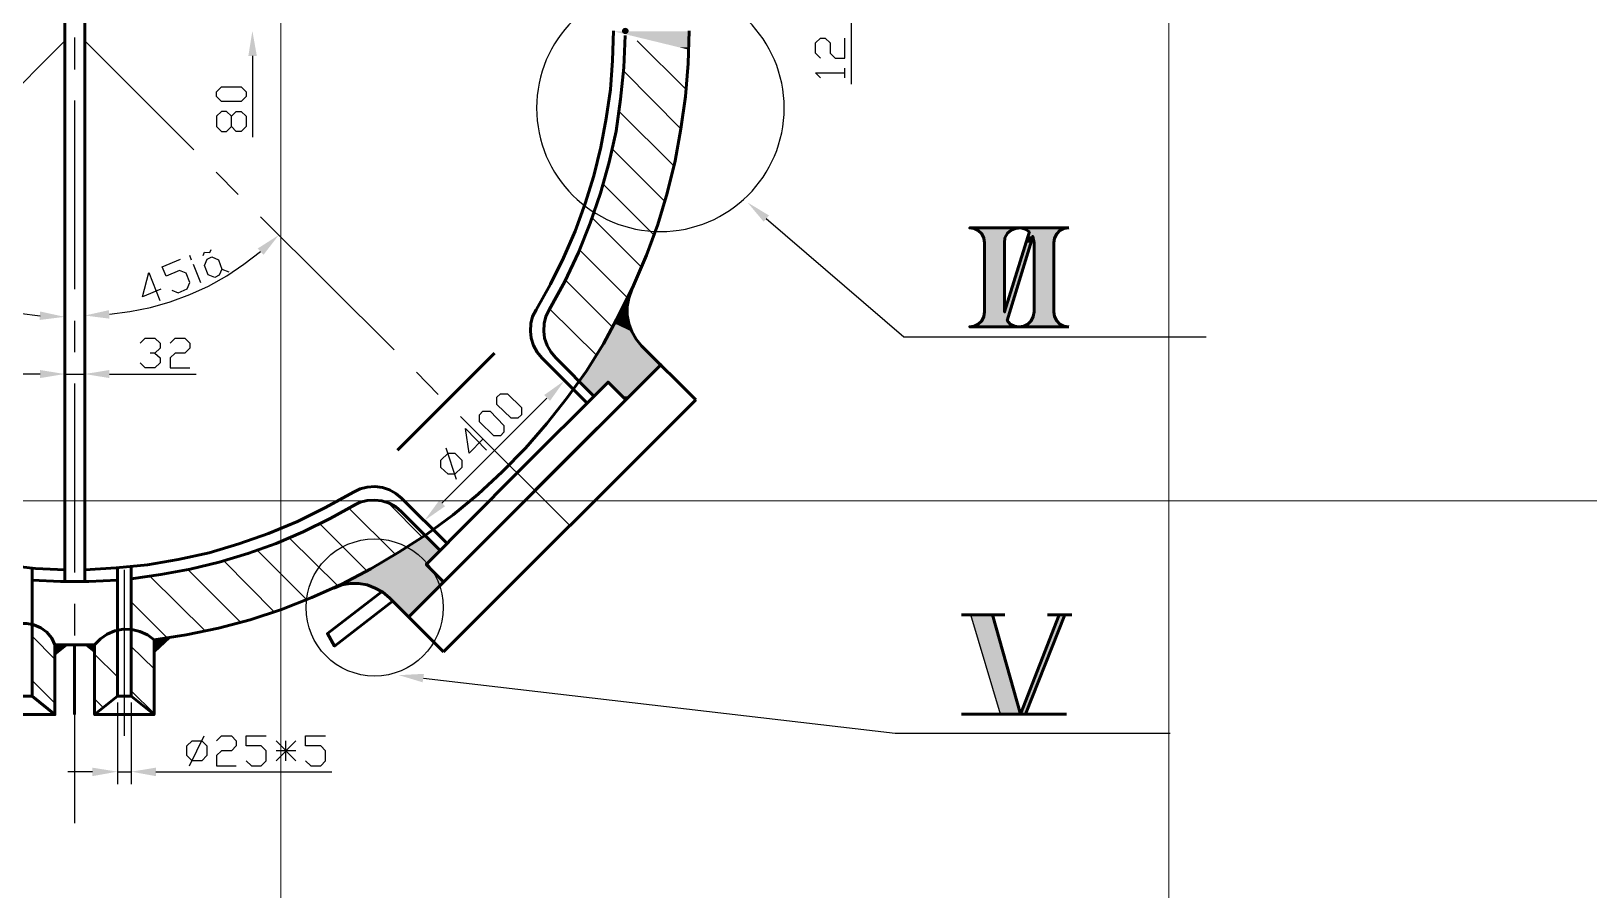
# Model space of a CAD drawing. Header units: millimetres. Extents: x 0 to 841, y 0 to 1189.
# Drawn here: x 228.6 to 376.2, y 319.8 to 401.2 of the extents above; entities that cross this region are included whole.
import ezdxf

# ---------------------------------------------------------------- set-up
doc = ezdxf.new("R2010")
doc.units = ezdxf.units.MM
doc.layers.add('C00-00-00', color=7, linetype='Continuous')
doc.layers.add('CBF-BF-BF', color=7, linetype='Continuous', true_color=0xbfbfbf)

msp = doc.modelspace()

# ---------------------------------------------------------------- hatches: boundary and pattern name
at = {"layer": 'C00-00-00'}
h = msp.add_hatch(color=256, dxfattribs=at)
edge = h.paths.add_edge_path()
edge.add_ellipse((284.9245, 401.217694), major_axis=(0.3175, 0), ratio=0.933333, start_angle=0, end_angle=360)
h = msp.add_hatch(color=256, dxfattribs=at)
h.dxf.hatch_style = 2
h.paths.add_polyline_path([(249.216333, 398.848439), (250.020667, 398.848439), (249.597333, 401.219106)])
h = msp.add_hatch(color=256, dxfattribs=at)
h.dxf.hatch_style = 2
h.paths.add_polyline_path([(283.802667, 401.176772), (290.914667, 399.652772), (290.068, 399.652772)])
h = msp.add_hatch(color=256, dxfattribs=at)
h.dxf.hatch_style = 2
h.paths.add_polyline_path([(283.802667, 401.176772), (290.957, 401.176772), (290.914667, 399.652772)])
h = msp.add_hatch(color=256, dxfattribs=at)
h.dxf.hatch_style = 2
h.paths.add_polyline_path([(290.068, 399.652772), (290.914667, 399.652772), (290.914667, 399.441106)])
h = msp.add_hatch(color=256, dxfattribs=at)
h.dxf.hatch_style = 2
h.paths.add_polyline_path([(298.026667, 383.142772), (296.502667, 384.963106), (298.534667, 383.735439)])
h = msp.add_hatch(color=256, dxfattribs=at)
h.dxf.hatch_style = 2
h.paths.add_polyline_path([(317.542333, 382.550106), (321.987333, 382.550106), (317.796333, 382.550106)])
h = msp.add_hatch(color=256, dxfattribs=at)
h.dxf.hatch_style = 2
h.paths.add_polyline_path([(317.542333, 382.550106), (322.241333, 382.550106), (321.987333, 382.550106)])
h = msp.add_hatch(color=256, dxfattribs=at)
h.dxf.hatch_style = 2
h.paths.add_polyline_path([(317.796333, 382.550106), (321.733333, 382.465439), (318.008, 382.465439)])
h = msp.add_hatch(color=256, dxfattribs=at)
h.dxf.hatch_style = 2
h.paths.add_polyline_path([(317.796333, 382.550106), (321.987333, 382.550106), (321.733333, 382.465439)])
h = msp.add_hatch(color=256, dxfattribs=at)
h.dxf.hatch_style = 2
h.paths.add_polyline_path([(318.008, 382.465439), (321.521667, 382.380772), (318.262, 382.380772)])
h = msp.add_hatch(color=256, dxfattribs=at)
h.dxf.hatch_style = 2
h.paths.add_polyline_path([(318.008, 382.465439), (321.733333, 382.465439), (321.521667, 382.380772)])
h = msp.add_hatch(color=256, dxfattribs=at)
h.dxf.hatch_style = 2
h.paths.add_polyline_path([(318.262, 382.380772), (321.31, 382.253772), (318.431333, 382.253772)])
h = msp.add_hatch(color=256, dxfattribs=at)
h.dxf.hatch_style = 2
h.paths.add_polyline_path([(318.262, 382.380772), (321.521667, 382.380772), (321.31, 382.253772)])
h = msp.add_hatch(color=256, dxfattribs=at)
h.dxf.hatch_style = 2
h.paths.add_polyline_path([(318.431333, 382.253772), (321.140667, 382.042106), (318.600667, 382.042106)])
h = msp.add_hatch(color=256, dxfattribs=at)
h.dxf.hatch_style = 2
h.paths.add_polyline_path([(318.431333, 382.253772), (321.31, 382.253772), (321.140667, 382.042106)])
h = msp.add_hatch(color=256, dxfattribs=at)
h.dxf.hatch_style = 2
h.paths.add_polyline_path([(322.241333, 382.550106), (326.686333, 382.550106), (322.453, 382.550106)])
h = msp.add_hatch(color=256, dxfattribs=at)
h.dxf.hatch_style = 2
h.paths.add_polyline_path([(322.241333, 382.550106), (326.940333, 382.550106), (326.686333, 382.550106)])
h = msp.add_hatch(color=256, dxfattribs=at)
h.dxf.hatch_style = 2
h.paths.add_polyline_path([(322.453, 382.550106), (326.686333, 382.550106), (322.495333, 382.550106)])
h = msp.add_hatch(color=256, dxfattribs=at)
h.dxf.hatch_style = 2
h.paths.add_polyline_path([(322.453, 382.550106), (326.686333, 382.550106)])
h = msp.add_hatch(color=256, dxfattribs=at)
h.dxf.hatch_style = 2
h.paths.add_polyline_path([(322.495333, 382.550106), (326.432333, 382.465439), (322.707, 382.465439)])
h = msp.add_hatch(color=256, dxfattribs=at)
h.dxf.hatch_style = 2
h.paths.add_polyline_path([(322.495333, 382.550106), (326.686333, 382.550106), (326.432333, 382.465439)])
h = msp.add_hatch(color=256, dxfattribs=at)
h.dxf.hatch_style = 2
h.paths.add_polyline_path([(322.707, 382.465439), (326.432333, 382.465439), (322.749333, 382.465439)])
h = msp.add_hatch(color=256, dxfattribs=at)
h.dxf.hatch_style = 2
h.paths.add_polyline_path([(322.707, 382.465439), (326.432333, 382.465439)])
h = msp.add_hatch(color=256, dxfattribs=at)
h.dxf.hatch_style = 2
h.paths.add_polyline_path([(322.749333, 382.465439), (326.220667, 382.380772), (322.918667, 382.380772)])
h = msp.add_hatch(color=256, dxfattribs=at)
h.dxf.hatch_style = 2
h.paths.add_polyline_path([(322.749333, 382.465439), (326.432333, 382.465439), (326.220667, 382.380772)])
h = msp.add_hatch(color=256, dxfattribs=at)
h.dxf.hatch_style = 2
h.paths.add_polyline_path([(322.918667, 382.380772), (326.178333, 382.338439), (323.003333, 382.338439)])
h = msp.add_hatch(color=256, dxfattribs=at)
h.dxf.hatch_style = 2
h.paths.add_polyline_path([(322.918667, 382.380772), (326.220667, 382.380772), (326.178333, 382.338439)])
h = msp.add_hatch(color=256, dxfattribs=at)
h.dxf.hatch_style = 2
h.paths.add_polyline_path([(323.003333, 382.338439), (326.009, 382.253772), (323.130333, 382.253772)])
h = msp.add_hatch(color=256, dxfattribs=at)
h.dxf.hatch_style = 2
h.paths.add_polyline_path([(323.003333, 382.338439), (326.178333, 382.338439), (326.009, 382.253772)])
h = msp.add_hatch(color=256, dxfattribs=at)
h.dxf.hatch_style = 2
h.paths.add_polyline_path([(323.130333, 382.253772), (325.966667, 382.169106), (323.215, 382.169106)])
h = msp.add_hatch(color=256, dxfattribs=at)
h.dxf.hatch_style = 2
h.paths.add_polyline_path([(323.130333, 382.253772), (326.009, 382.253772), (325.966667, 382.169106)])
h = msp.add_hatch(color=256, dxfattribs=at)
h.dxf.hatch_style = 2
h.paths.add_polyline_path([(323.215, 382.169106), (325.839667, 382.042106), (323.172667, 382.042106)])
h = msp.add_hatch(color=256, dxfattribs=at)
h.dxf.hatch_style = 2
h.paths.add_polyline_path([(323.215, 382.169106), (325.966667, 382.169106), (325.839667, 382.042106)])
h = msp.add_hatch(color=256, dxfattribs=at)
h.dxf.hatch_style = 2
h.paths.add_polyline_path([(250.105333, 380.602772), (250.655667, 380.010106), (252.095, 381.872772)])
h = msp.add_hatch(color=256, dxfattribs=at)
h.dxf.hatch_style = 2
h.paths.add_polyline_path([(318.600667, 382.042106), (321.013667, 381.872772), (318.77, 381.872772)])
h = msp.add_hatch(color=256, dxfattribs=at)
h.dxf.hatch_style = 2
h.paths.add_polyline_path([(318.600667, 382.042106), (321.140667, 382.042106), (321.013667, 381.872772)])
h = msp.add_hatch(color=256, dxfattribs=at)
h.dxf.hatch_style = 2
h.paths.add_polyline_path([(318.77, 381.872772), (320.929, 381.618772), (318.854667, 381.618772)])
h = msp.add_hatch(color=256, dxfattribs=at)
h.dxf.hatch_style = 2
h.paths.add_polyline_path([(318.77, 381.872772), (321.013667, 381.872772), (320.929, 381.618772)])
h = msp.add_hatch(color=256, dxfattribs=at)
h.dxf.hatch_style = 2
h.paths.add_polyline_path([(318.854667, 381.618772), (320.844333, 381.407106), (318.939333, 381.407106)])
h = msp.add_hatch(color=256, dxfattribs=at)
h.dxf.hatch_style = 2
h.paths.add_polyline_path([(318.854667, 381.618772), (320.929, 381.618772), (320.844333, 381.407106)])
h = msp.add_hatch(color=256, dxfattribs=at)
h.dxf.hatch_style = 2
h.paths.add_polyline_path([(318.939333, 381.407106), (320.844333, 381.153106), (318.939333, 381.153106)])
h = msp.add_hatch(color=256, dxfattribs=at)
h.dxf.hatch_style = 2
h.paths.add_polyline_path([(318.939333, 381.407106), (320.844333, 381.407106), (320.844333, 381.153106)])
h = msp.add_hatch(color=256, dxfattribs=at)
h.dxf.hatch_style = 2
h.paths.add_polyline_path([(318.939333, 381.153106), (320.844333, 374.591439), (318.939333, 374.591439)])
h = msp.add_hatch(color=256, dxfattribs=at)
h.dxf.hatch_style = 2
h.paths.add_polyline_path([(318.939333, 381.153106), (320.844333, 381.153106), (320.844333, 374.591439)])
h = msp.add_hatch(color=256, dxfattribs=at)
h.dxf.hatch_style = 2
h.paths.add_polyline_path([(322.876333, 381.153106), (321.31, 374.591439), (320.844333, 374.591439)])
h = msp.add_hatch(color=256, dxfattribs=at)
h.dxf.hatch_style = 2
h.paths.add_polyline_path([(322.876333, 381.153106), (323.342, 381.153106), (321.31, 374.591439)])
h = msp.add_hatch(color=256, dxfattribs=at)
h.dxf.hatch_style = 2
h.paths.add_polyline_path([(323.045667, 381.745772), (323.342, 381.153106), (322.876333, 381.153106)])
h = msp.add_hatch(color=256, dxfattribs=at)
h.dxf.hatch_style = 2
h.paths.add_polyline_path([(323.088, 381.872772), (325.628, 381.745772), (323.045667, 381.745772)])
h = msp.add_hatch(color=256, dxfattribs=at)
h.dxf.hatch_style = 2
h.paths.add_polyline_path([(323.045667, 381.745772), (323.511333, 381.745772), (323.342, 381.153106)])
h = msp.add_hatch(color=256, dxfattribs=at)
h.dxf.hatch_style = 2
h.paths.add_polyline_path([(323.172667, 382.042106), (325.712667, 381.872772), (323.088, 381.872772)])
h = msp.add_hatch(color=256, dxfattribs=at)
h.dxf.hatch_style = 2
h.paths.add_polyline_path([(323.088, 381.872772), (325.712667, 381.872772), (325.628, 381.745772)])
h = msp.add_hatch(color=256, dxfattribs=at)
h.dxf.hatch_style = 2
h.paths.add_polyline_path([(323.172667, 382.042106), (325.839667, 382.042106), (325.712667, 381.872772)])
h = msp.add_hatch(color=256, dxfattribs=at)
h.dxf.hatch_style = 2
h.paths.add_polyline_path([(323.511333, 381.745772), (325.585667, 381.618772), (323.553667, 381.618772)])
h = msp.add_hatch(color=256, dxfattribs=at)
h.dxf.hatch_style = 2
h.paths.add_polyline_path([(323.511333, 381.745772), (325.628, 381.745772), (325.585667, 381.618772)])
h = msp.add_hatch(color=256, dxfattribs=at)
h.dxf.hatch_style = 2
h.paths.add_polyline_path([(323.553667, 381.618772), (325.585667, 381.534106), (323.596, 381.534106)])
h = msp.add_hatch(color=256, dxfattribs=at)
h.dxf.hatch_style = 2
h.paths.add_polyline_path([(323.553667, 381.618772), (325.585667, 381.618772), (325.585667, 381.534106)])
h = msp.add_hatch(color=256, dxfattribs=at)
h.dxf.hatch_style = 2
h.paths.add_polyline_path([(323.596, 381.534106), (325.543333, 381.407106), (323.596, 381.407106)])
h = msp.add_hatch(color=256, dxfattribs=at)
h.dxf.hatch_style = 2
h.paths.add_polyline_path([(323.596, 381.534106), (325.585667, 381.534106), (325.543333, 381.407106)])
h = msp.add_hatch(color=256, dxfattribs=at)
h.dxf.hatch_style = 2
h.paths.add_polyline_path([(323.596, 381.407106), (325.543333, 381.364772), (323.638333, 381.364772)])
h = msp.add_hatch(color=256, dxfattribs=at)
h.dxf.hatch_style = 2
h.paths.add_polyline_path([(323.596, 381.407106), (325.543333, 381.407106), (325.543333, 381.364772)])
h = msp.add_hatch(color=256, dxfattribs=at)
h.dxf.hatch_style = 2
h.paths.add_polyline_path([(323.638333, 381.364772), (325.501, 381.153106), (323.638333, 381.153106)])
h = msp.add_hatch(color=256, dxfattribs=at)
h.dxf.hatch_style = 2
h.paths.add_polyline_path([(323.638333, 381.364772), (325.543333, 381.364772), (325.501, 381.153106)])
h = msp.add_hatch(color=256, dxfattribs=at)
h.dxf.hatch_style = 2
h.paths.add_polyline_path([(323.638333, 381.153106), (325.501, 374.591439), (323.638333, 374.591439)])
h = msp.add_hatch(color=256, dxfattribs=at)
h.dxf.hatch_style = 2
h.paths.add_polyline_path([(323.638333, 381.153106), (325.501, 381.153106), (325.501, 374.591439)])
h = msp.add_hatch(color=256, dxfattribs=at)
h.dxf.hatch_style = 2
h.paths.add_polyline_path([(285.538333, 376.708106), (285.242, 375.903772), (285.157333, 375.903772)])
h = msp.add_hatch(color=256, dxfattribs=at)
h.dxf.hatch_style = 2
h.paths.add_polyline_path([(284.734, 375.099439), (285.115, 374.295106), (284.353, 374.295106)])
h = msp.add_hatch(color=256, dxfattribs=at)
h.dxf.hatch_style = 2
h.paths.add_polyline_path([(285.157333, 375.903772), (285.115, 375.099439), (284.734, 375.099439)])
h = msp.add_hatch(color=256, dxfattribs=at)
h.dxf.hatch_style = 2
h.paths.add_polyline_path([(284.734, 375.099439), (285.115, 375.099439), (285.115, 374.295106)])
h = msp.add_hatch(color=256, dxfattribs=at)
h.dxf.hatch_style = 2
h.paths.add_polyline_path([(285.157333, 375.903772), (285.242, 375.903772), (285.115, 375.099439)])
h = msp.add_hatch(color=256, dxfattribs=at)
h.dxf.hatch_style = 2
h.paths.add_polyline_path([(229.489, 374.633772), (229.446667, 373.829439), (231.817333, 374.125772)])
h = msp.add_hatch(color=256, dxfattribs=at)
h.dxf.hatch_style = 2
h.paths.add_polyline_path([(236.050667, 373.956439), (236.008333, 374.760772), (233.722333, 374.252772)])
h = msp.add_hatch(color=256, dxfattribs=at)
h.dxf.hatch_style = 2
h.paths.add_polyline_path([(283.929667, 373.490772), (285.538333, 372.728772), (283.464, 372.728772)])
h = msp.add_hatch(color=256, dxfattribs=at)
h.dxf.hatch_style = 2
h.paths.add_polyline_path([(284.056667, 373.702439), (285.242, 373.490772), (283.929667, 373.490772)])
h = msp.add_hatch(color=256, dxfattribs=at)
h.dxf.hatch_style = 2
h.paths.add_polyline_path([(283.929667, 373.490772), (285.242, 373.490772), (285.538333, 372.728772)])
h = msp.add_hatch(color=256, dxfattribs=at)
h.dxf.hatch_style = 2
h.paths.add_polyline_path([(284.353, 374.295106), (285.199667, 373.702439), (284.056667, 373.702439)])
h = msp.add_hatch(color=256, dxfattribs=at)
h.dxf.hatch_style = 2
h.paths.add_polyline_path([(284.056667, 373.702439), (285.199667, 373.702439), (285.242, 373.490772)])
h = msp.add_hatch(color=256, dxfattribs=at)
h.dxf.hatch_style = 2
h.paths.add_polyline_path([(284.353, 374.295106), (285.115, 374.295106), (285.199667, 373.702439)])
h = msp.add_hatch(color=256, dxfattribs=at)
h.dxf.hatch_style = 2
h.paths.add_polyline_path([(318.262, 373.363772), (321.691, 373.279106), (318.050333, 373.279106)])
h = msp.add_hatch(color=256, dxfattribs=at)
h.dxf.hatch_style = 2
h.paths.add_polyline_path([(318.304333, 373.406106), (321.521667, 373.363772), (318.262, 373.363772)])
h = msp.add_hatch(color=256, dxfattribs=at)
h.dxf.hatch_style = 2
h.paths.add_polyline_path([(318.262, 373.363772), (321.521667, 373.363772), (321.691, 373.279106)])
h = msp.add_hatch(color=256, dxfattribs=at)
h.dxf.hatch_style = 2
h.paths.add_polyline_path([(318.431333, 373.490772), (321.479333, 373.406106), (318.304333, 373.406106)])
h = msp.add_hatch(color=256, dxfattribs=at)
h.dxf.hatch_style = 2
h.paths.add_polyline_path([(318.304333, 373.406106), (321.479333, 373.406106), (321.521667, 373.363772)])
h = msp.add_hatch(color=256, dxfattribs=at)
h.dxf.hatch_style = 2
h.paths.add_polyline_path([(318.516, 373.575439), (321.352333, 373.490772), (318.431333, 373.490772)])
h = msp.add_hatch(color=256, dxfattribs=at)
h.dxf.hatch_style = 2
h.paths.add_polyline_path([(318.431333, 373.490772), (321.352333, 373.490772), (321.479333, 373.406106)])
h = msp.add_hatch(color=256, dxfattribs=at)
h.dxf.hatch_style = 2
h.paths.add_polyline_path([(318.600667, 373.702439), (321.267667, 373.575439), (318.516, 373.575439)])
h = msp.add_hatch(color=256, dxfattribs=at)
h.dxf.hatch_style = 2
h.paths.add_polyline_path([(318.516, 373.575439), (321.267667, 373.575439), (321.352333, 373.490772)])
h = msp.add_hatch(color=256, dxfattribs=at)
h.dxf.hatch_style = 2
h.paths.add_polyline_path([(318.685333, 373.787106), (321.183, 373.702439), (318.600667, 373.702439)])
h = msp.add_hatch(color=256, dxfattribs=at)
h.dxf.hatch_style = 2
h.paths.add_polyline_path([(318.600667, 373.702439), (321.183, 373.702439), (321.267667, 373.575439)])
h = msp.add_hatch(color=256, dxfattribs=at)
h.dxf.hatch_style = 2
h.paths.add_polyline_path([(318.77, 373.871772), (321.098333, 373.787106), (318.685333, 373.787106)])
h = msp.add_hatch(color=256, dxfattribs=at)
h.dxf.hatch_style = 2
h.paths.add_polyline_path([(318.685333, 373.787106), (321.098333, 373.787106), (321.183, 373.702439)])
h = msp.add_hatch(color=256, dxfattribs=at)
h.dxf.hatch_style = 2
h.paths.add_polyline_path([(318.854667, 374.125772), (321.098333, 373.871772), (318.77, 373.871772)])
h = msp.add_hatch(color=256, dxfattribs=at)
h.dxf.hatch_style = 2
h.paths.add_polyline_path([(318.77, 373.871772), (321.098333, 373.871772), (321.098333, 373.787106)])
h = msp.add_hatch(color=256, dxfattribs=at)
h.dxf.hatch_style = 2
h.paths.add_polyline_path([(318.939333, 374.337439), (321.183, 374.125772), (318.854667, 374.125772)])
h = msp.add_hatch(color=256, dxfattribs=at)
h.dxf.hatch_style = 2
h.paths.add_polyline_path([(318.854667, 374.125772), (321.183, 374.125772), (321.098333, 373.871772)])
h = msp.add_hatch(color=256, dxfattribs=at)
h.dxf.hatch_style = 2
h.paths.add_polyline_path([(318.939333, 374.591439), (321.267667, 374.337439), (318.939333, 374.337439)])
h = msp.add_hatch(color=256, dxfattribs=at)
h.dxf.hatch_style = 2
h.paths.add_polyline_path([(318.939333, 374.591439), (321.31, 374.591439), (321.267667, 374.337439)])
h = msp.add_hatch(color=256, dxfattribs=at)
h.dxf.hatch_style = 2
h.paths.add_polyline_path([(318.939333, 374.337439), (321.267667, 374.337439), (321.183, 374.125772)])
h = msp.add_hatch(color=256, dxfattribs=at)
h.dxf.hatch_style = 2
h.paths.add_polyline_path([(322.918667, 373.363772), (326.432333, 373.279106), (322.707, 373.279106)])
h = msp.add_hatch(color=256, dxfattribs=at)
h.dxf.hatch_style = 2
h.paths.add_polyline_path([(323.130333, 373.490772), (326.220667, 373.363772), (322.918667, 373.363772)])
h = msp.add_hatch(color=256, dxfattribs=at)
h.dxf.hatch_style = 2
h.paths.add_polyline_path([(322.918667, 373.363772), (326.220667, 373.363772), (326.432333, 373.279106)])
h = msp.add_hatch(color=256, dxfattribs=at)
h.dxf.hatch_style = 2
h.paths.add_polyline_path([(323.299667, 373.702439), (326.009, 373.490772), (323.130333, 373.490772)])
h = msp.add_hatch(color=256, dxfattribs=at)
h.dxf.hatch_style = 2
h.paths.add_polyline_path([(323.130333, 373.490772), (326.009, 373.490772), (326.220667, 373.363772)])
h = msp.add_hatch(color=256, dxfattribs=at)
h.dxf.hatch_style = 2
h.paths.add_polyline_path([(323.469, 373.871772), (325.839667, 373.702439), (323.299667, 373.702439)])
h = msp.add_hatch(color=256, dxfattribs=at)
h.dxf.hatch_style = 2
h.paths.add_polyline_path([(323.299667, 373.702439), (325.839667, 373.702439), (326.009, 373.490772)])
h = msp.add_hatch(color=256, dxfattribs=at)
h.dxf.hatch_style = 2
h.paths.add_polyline_path([(323.553667, 374.125772), (325.712667, 373.871772), (323.469, 373.871772)])
h = msp.add_hatch(color=256, dxfattribs=at)
h.dxf.hatch_style = 2
h.paths.add_polyline_path([(323.469, 373.871772), (325.712667, 373.871772), (325.839667, 373.702439)])
h = msp.add_hatch(color=256, dxfattribs=at)
h.dxf.hatch_style = 2
h.paths.add_polyline_path([(323.638333, 374.337439), (325.585667, 374.125772), (323.553667, 374.125772)])
h = msp.add_hatch(color=256, dxfattribs=at)
h.dxf.hatch_style = 2
h.paths.add_polyline_path([(323.553667, 374.125772), (325.585667, 374.125772), (325.712667, 373.871772)])
h = msp.add_hatch(color=256, dxfattribs=at)
h.dxf.hatch_style = 2
h.paths.add_polyline_path([(323.638333, 374.591439), (325.543333, 374.337439), (323.638333, 374.337439)])
h = msp.add_hatch(color=256, dxfattribs=at)
h.dxf.hatch_style = 2
h.paths.add_polyline_path([(323.638333, 374.591439), (325.501, 374.591439), (325.543333, 374.337439)])
h = msp.add_hatch(color=256, dxfattribs=at)
h.dxf.hatch_style = 2
h.paths.add_polyline_path([(323.638333, 374.337439), (325.543333, 374.337439), (325.585667, 374.125772)])
h = msp.add_hatch(color=256, dxfattribs=at)
h.dxf.hatch_style = 2
h.paths.add_polyline_path([(283.083, 372.009106), (286.469667, 371.374106), (282.702, 371.374106)])
h = msp.add_hatch(color=256, dxfattribs=at)
h.dxf.hatch_style = 2
h.paths.add_polyline_path([(283.464, 372.728772), (285.961667, 372.009106), (283.083, 372.009106)])
h = msp.add_hatch(color=256, dxfattribs=at)
h.dxf.hatch_style = 2
h.paths.add_polyline_path([(283.083, 372.009106), (285.961667, 372.009106), (286.469667, 371.374106)])
h = msp.add_hatch(color=256, dxfattribs=at)
h.dxf.hatch_style = 2
h.paths.add_polyline_path([(283.464, 372.728772), (285.538333, 372.728772), (285.961667, 372.009106)])
h = msp.add_hatch(color=256, dxfattribs=at)
h.dxf.hatch_style = 2
h.paths.add_polyline_path([(317.796333, 373.194439), (322.241333, 373.194439), (317.542333, 373.194439)])
h = msp.add_hatch(color=256, dxfattribs=at)
h.dxf.hatch_style = 2
h.paths.add_polyline_path([(318.008, 373.279106), (321.945, 373.194439), (317.796333, 373.194439)])
h = msp.add_hatch(color=256, dxfattribs=at)
h.dxf.hatch_style = 2
h.paths.add_polyline_path([(317.796333, 373.194439), (322.029667, 373.194439)])
h = msp.add_hatch(color=256, dxfattribs=at)
h.dxf.hatch_style = 2
h.paths.add_polyline_path([(317.796333, 373.194439), (321.945, 373.194439), (322.029667, 373.194439)])
h = msp.add_hatch(color=256, dxfattribs=at)
h.dxf.hatch_style = 2
h.paths.add_polyline_path([(317.796333, 373.194439), (322.029667, 373.194439), (322.241333, 373.194439)])
h = msp.add_hatch(color=256, dxfattribs=at)
h.dxf.hatch_style = 2
h.paths.add_polyline_path([(318.050333, 373.279106), (321.775667, 373.279106), (318.008, 373.279106)])
h = msp.add_hatch(color=256, dxfattribs=at)
h.dxf.hatch_style = 2
h.paths.add_polyline_path([(318.008, 373.279106), (321.775667, 373.279106), (321.945, 373.194439)])
h = msp.add_hatch(color=256, dxfattribs=at)
h.dxf.hatch_style = 2
h.paths.add_polyline_path([(318.050333, 373.279106), (321.691, 373.279106), (321.775667, 373.279106)])
h = msp.add_hatch(color=256, dxfattribs=at)
h.dxf.hatch_style = 2
h.paths.add_polyline_path([(322.495333, 373.194439), (326.940333, 373.194439), (322.241333, 373.194439)])
h = msp.add_hatch(color=256, dxfattribs=at)
h.dxf.hatch_style = 2
h.paths.add_polyline_path([(322.707, 373.279106), (326.686333, 373.194439), (322.495333, 373.194439)])
h = msp.add_hatch(color=256, dxfattribs=at)
h.dxf.hatch_style = 2
h.paths.add_polyline_path([(322.495333, 373.194439), (326.686333, 373.194439), (326.940333, 373.194439)])
h = msp.add_hatch(color=256, dxfattribs=at)
h.dxf.hatch_style = 2
h.paths.add_polyline_path([(322.707, 373.279106), (326.432333, 373.279106), (326.686333, 373.194439)])
h = msp.add_hatch(color=256, dxfattribs=at)
h.dxf.hatch_style = 2
h.paths.add_polyline_path([(282.363333, 370.823772), (288.29, 369.596106), (281.601333, 369.596106)])
h = msp.add_hatch(color=256, dxfattribs=at)
h.dxf.hatch_style = 2
h.paths.add_polyline_path([(282.702, 371.374106), (287.062333, 370.823772), (282.363333, 370.823772)])
h = msp.add_hatch(color=256, dxfattribs=at)
h.dxf.hatch_style = 2
h.paths.add_polyline_path([(282.363333, 370.823772), (287.062333, 370.823772), (288.29, 369.596106)])
h = msp.add_hatch(color=256, dxfattribs=at)
h.dxf.hatch_style = 2
h.paths.add_polyline_path([(282.702, 371.374106), (286.469667, 371.374106), (287.062333, 370.823772)])
h = msp.add_hatch(color=256, dxfattribs=at)
h.dxf.hatch_style = 2
h.paths.add_polyline_path([(229.489, 369.088106), (229.489, 368.326106), (231.817333, 368.707106)])
h = msp.add_hatch(color=256, dxfattribs=at)
h.dxf.hatch_style = 2
h.paths.add_polyline_path([(236.050667, 369.088106), (236.050667, 368.326106), (233.722333, 368.707106)])
h = msp.add_hatch(color=256, dxfattribs=at)
h.dxf.hatch_style = 2
h.paths.add_polyline_path([(281.601333, 369.596106), (286.681333, 368.029772), (280.543, 368.029772)])
h = msp.add_hatch(color=256, dxfattribs=at)
h.dxf.hatch_style = 2
h.paths.add_polyline_path([(281.601333, 369.596106), (288.29, 369.596106), (286.681333, 368.029772)])
h = msp.add_hatch(color=256, dxfattribs=at)
h.dxf.hatch_style = 2
h.paths.add_polyline_path([(277.241, 366.717439), (277.791333, 366.167106), (279.146, 368.072106)])
h = msp.add_hatch(color=256, dxfattribs=at)
h.dxf.hatch_style = 2
h.paths.add_polyline_path([(280.543, 368.029772), (286.596667, 367.945106), (280.627667, 367.945106)])
h = msp.add_hatch(color=256, dxfattribs=at)
h.dxf.hatch_style = 2
h.paths.add_polyline_path([(280.543, 368.029772), (286.681333, 368.029772), (286.596667, 367.945106)])
h = msp.add_hatch(color=256, dxfattribs=at)
h.dxf.hatch_style = 2
h.paths.add_polyline_path([(280.627667, 367.945106), (283.294667, 367.945106), (281.982333, 366.590439)])
h = msp.add_hatch(color=256, dxfattribs=at)
h.dxf.hatch_style = 2
h.paths.add_polyline_path([(283.294667, 367.945106), (285.284333, 366.590439), (284.607, 366.590439)])
h = msp.add_hatch(color=256, dxfattribs=at)
h.dxf.hatch_style = 2
h.paths.add_polyline_path([(283.294667, 367.945106), (286.596667, 367.945106), (285.284333, 366.590439)])
h = msp.add_hatch(color=256, dxfattribs=at)
h.dxf.hatch_style = 2
h.paths.add_polyline_path([(284.607, 366.590439), (285.284333, 366.590439), (284.945667, 366.294106)])
h = msp.add_hatch(color=256, dxfattribs=at)
h.dxf.hatch_style = 2
h.paths.add_polyline_path([(267.292667, 356.726772), (267.843, 356.176439), (265.895667, 354.821772)])
h = msp.add_hatch(color=256, dxfattribs=at)
h.dxf.hatch_style = 2
h.paths.add_polyline_path([(265.938, 353.424772), (267.377333, 351.985439), (263.779, 351.985439)])
h = msp.add_hatch(color=256, dxfattribs=at)
h.dxf.hatch_style = 2
h.paths.add_polyline_path([(263.144, 351.604439), (266.065, 350.673106), (261.577667, 350.673106)])
h = msp.add_hatch(color=256, dxfattribs=at)
h.dxf.hatch_style = 2
h.paths.add_polyline_path([(263.779, 351.985439), (266.954, 351.604439), (263.144, 351.604439)])
h = msp.add_hatch(color=256, dxfattribs=at)
h.dxf.hatch_style = 2
h.paths.add_polyline_path([(263.144, 351.604439), (266.954, 351.604439), (266.065, 350.673106)])
h = msp.add_hatch(color=256, dxfattribs=at)
h.dxf.hatch_style = 2
h.paths.add_polyline_path([(263.779, 351.985439), (267.377333, 351.985439), (266.954, 351.604439)])
h = msp.add_hatch(color=256, dxfattribs=at)
h.dxf.hatch_style = 2
h.paths.add_polyline_path([(260.265333, 349.953439), (267.716, 349.022106), (258.445, 349.022106)])
h = msp.add_hatch(color=256, dxfattribs=at)
h.dxf.hatch_style = 2
h.paths.add_polyline_path([(261.577667, 350.673106), (266.784667, 349.953439), (260.265333, 349.953439)])
h = msp.add_hatch(color=256, dxfattribs=at)
h.dxf.hatch_style = 2
h.paths.add_polyline_path([(260.265333, 349.953439), (266.784667, 349.953439), (267.716, 349.022106)])
h = msp.add_hatch(color=256, dxfattribs=at)
h.dxf.hatch_style = 2
h.paths.add_polyline_path([(261.577667, 350.673106), (266.065, 350.673106), (266.784667, 349.953439)])
h = msp.add_hatch(color=256, dxfattribs=at)
h.dxf.hatch_style = 2
h.paths.add_polyline_path([(257.852333, 348.725772), (258.064, 348.725772), (257.302, 348.429439)])
h = msp.add_hatch(color=256, dxfattribs=at)
h.dxf.hatch_style = 2
h.paths.add_polyline_path([(258.106333, 348.852772), (258.064, 348.725772), (257.852333, 348.725772)])
h = msp.add_hatch(color=256, dxfattribs=at)
h.dxf.hatch_style = 2
h.paths.add_polyline_path([(257.852333, 348.725772), (258.064, 348.725772)])
h = msp.add_hatch(color=256, dxfattribs=at)
h.dxf.hatch_style = 2
h.paths.add_polyline_path([(257.852333, 348.725772), (258.064, 348.725772)])
h = msp.add_hatch(color=256, dxfattribs=at)
h.dxf.hatch_style = 2
h.paths.add_polyline_path([(258.106333, 348.852772), (258.868333, 348.852772), (258.064, 348.725772)])
h = msp.add_hatch(color=256, dxfattribs=at)
h.dxf.hatch_style = 2
h.paths.add_polyline_path([(258.445, 349.022106), (267.546667, 348.852772), (258.106333, 348.852772)])
h = msp.add_hatch(color=256, dxfattribs=at)
h.dxf.hatch_style = 2
h.paths.add_polyline_path([(258.445, 349.022106), (267.716, 349.022106), (267.546667, 348.852772)])
h = msp.add_hatch(color=256, dxfattribs=at)
h.dxf.hatch_style = 2
h.paths.add_polyline_path([(258.868333, 348.852772), (267.546667, 348.852772), (259.672667, 348.852772)])
h = msp.add_hatch(color=256, dxfattribs=at)
h.dxf.hatch_style = 2
h.paths.add_polyline_path([(258.868333, 348.852772), (267.546667, 348.852772)])
h = msp.add_hatch(color=256, dxfattribs=at)
h.dxf.hatch_style = 2
h.paths.add_polyline_path([(259.672667, 348.852772), (267.419667, 348.725772), (260.477, 348.725772)])
h = msp.add_hatch(color=256, dxfattribs=at)
h.dxf.hatch_style = 2
h.paths.add_polyline_path([(259.672667, 348.852772), (267.546667, 348.852772), (267.419667, 348.725772)])
h = msp.add_hatch(color=256, dxfattribs=at)
h.dxf.hatch_style = 2
h.paths.add_polyline_path([(260.477, 348.725772), (267.123333, 348.429439), (261.239, 348.429439)])
h = msp.add_hatch(color=256, dxfattribs=at)
h.dxf.hatch_style = 2
h.paths.add_polyline_path([(260.477, 348.725772), (267.419667, 348.725772), (267.123333, 348.429439)])
h = msp.add_hatch(color=256, dxfattribs=at)
h.dxf.hatch_style = 2
h.paths.add_polyline_path([(261.239, 348.429439), (266.742333, 348.048439), (261.958667, 348.048439)])
h = msp.add_hatch(color=256, dxfattribs=at)
h.dxf.hatch_style = 2
h.paths.add_polyline_path([(261.239, 348.429439), (267.123333, 348.429439), (266.742333, 348.048439)])
h = msp.add_hatch(color=256, dxfattribs=at)
h.dxf.hatch_style = 2
h.paths.add_polyline_path([(261.958667, 348.048439), (266.192, 347.498106), (262.593667, 347.498106)])
h = msp.add_hatch(color=256, dxfattribs=at)
h.dxf.hatch_style = 2
h.paths.add_polyline_path([(261.958667, 348.048439), (266.742333, 348.048439), (266.192, 347.498106)])
h = msp.add_hatch(color=256, dxfattribs=at)
h.dxf.hatch_style = 2
h.paths.add_polyline_path([(262.593667, 347.498106), (266.192, 347.498106), (264.371667, 345.677772)])
h = msp.add_hatch(color=256, dxfattribs=at)
h.dxf.hatch_style = 2
h.paths.add_polyline_path([(317.669333, 345.889439), (322.368333, 336.491439), (320.463333, 336.491439)])
h = msp.add_hatch(color=256, dxfattribs=at)
h.dxf.hatch_style = 2
h.paths.add_polyline_path([(317.669333, 345.889439), (319.701333, 345.889439), (322.368333, 336.491439)])
h = msp.add_hatch(color=256, dxfattribs=at)
h.dxf.hatch_style = 2
h.paths.add_polyline_path([(326.009, 345.889439), (322.834, 336.491439), (322.368333, 336.491439)])
h = msp.add_hatch(color=256, dxfattribs=at)
h.dxf.hatch_style = 2
h.paths.add_polyline_path([(326.009, 345.889439), (326.559333, 345.889439), (322.834, 336.491439)])
h = msp.add_hatch(color=256, dxfattribs=at)
h.dxf.hatch_style = 2
h.paths.add_polyline_path([(230.886, 343.053106), (231.775, 343.053106)])
h = msp.add_hatch(color=256, dxfattribs=at)
h.dxf.hatch_style = 2
h.paths.add_polyline_path([(230.886, 343.053106), (231.944333, 343.010772), (230.886, 343.010772)])
h = msp.add_hatch(color=256, dxfattribs=at)
h.dxf.hatch_style = 2
h.paths.add_polyline_path([(230.886, 343.053106), (231.775, 343.053106), (231.944333, 343.010772)])
h = msp.add_hatch(color=256, dxfattribs=at)
h.dxf.hatch_style = 2
h.paths.add_polyline_path([(230.886, 343.010772), (231.097667, 342.375772), (230.886, 342.375772)])
h = msp.add_hatch(color=256, dxfattribs=at)
h.dxf.hatch_style = 2
h.paths.add_polyline_path([(230.886, 343.010772), (231.944333, 343.010772), (231.097667, 342.375772)])
h = msp.add_hatch(color=256, dxfattribs=at)
h.dxf.hatch_style = 2
h.paths.add_polyline_path([(230.886, 342.375772), (231.097667, 342.375772), (230.886, 342.164106)])
h = msp.add_hatch(color=256, dxfattribs=at)
h.dxf.hatch_style = 2
h.paths.add_polyline_path([(234.653667, 343.053106), (233.849333, 343.053106)])
h = msp.add_hatch(color=256, dxfattribs=at)
h.dxf.hatch_style = 2
h.paths.add_polyline_path([(233.849333, 343.053106), (234.653667, 343.010772), (233.849333, 343.010772)])
h = msp.add_hatch(color=256, dxfattribs=at)
h.dxf.hatch_style = 2
h.paths.add_polyline_path([(233.849333, 343.053106), (234.653667, 343.053106), (234.653667, 343.010772)])
h = msp.add_hatch(color=256, dxfattribs=at)
h.dxf.hatch_style = 2
h.paths.add_polyline_path([(233.849333, 343.010772), (234.653667, 343.010772), (234.653667, 342.418106)])
h = msp.add_hatch(color=256, dxfattribs=at)
h.dxf.hatch_style = 2
h.paths.add_polyline_path([(241.384667, 343.645772), (241.511667, 343.518772), (240.284, 343.518772)])
h = msp.add_hatch(color=256, dxfattribs=at)
h.dxf.hatch_style = 2
h.paths.add_polyline_path([(240.284, 343.518772), (240.284, 342.418106)])
h = msp.add_hatch(color=256, dxfattribs=at)
h.dxf.hatch_style = 2
h.paths.add_polyline_path([(240.284, 343.518772), (241.511667, 343.518772), (240.284, 342.418106)])
h = msp.add_hatch(color=256, dxfattribs=at)
h.dxf.hatch_style = 2
h.paths.add_polyline_path([(241.723333, 343.730439), (241.681, 343.645772), (241.384667, 343.645772)])
h = msp.add_hatch(color=256, dxfattribs=at)
h.dxf.hatch_style = 2
h.paths.add_polyline_path([(241.384667, 343.645772), (241.681, 343.645772), (241.511667, 343.518772)])
h = msp.add_hatch(color=256, dxfattribs=at)
h.dxf.hatch_style = 2
h.paths.add_polyline_path([(265.726333, 339.497106), (263.482667, 340.174439), (265.853333, 340.301439)])
h = msp.add_hatch(color=256, dxfattribs=at)
h.dxf.hatch_style = 2
h.paths.add_polyline_path([(234.442, 331.411439), (234.442, 330.607106), (236.812667, 331.030439)])
h = msp.add_hatch(color=256, dxfattribs=at)
h.dxf.hatch_style = 2
h.paths.add_polyline_path([(240.453333, 331.411439), (240.453333, 330.607106), (238.125, 331.030439)])

# ---------------------------------------------------------------- linework, layer by layer
at = {"layer": 'C00-00-00', "lineweight": 53}
for points in [[(232.748667, 406.848028), (231.817333, 406.848028), (231.817333, 349.063028)], [(232.748667, 406.848028), (233.722333, 406.848028), (233.722333, 349.063028)], [(240.284, 343.517361), (243.332, 343.983028), (246.38, 344.618028), (249.385667, 345.422361), (252.349, 346.396028), (255.227667, 347.539028), (258.064, 348.809028), (260.815667, 350.248361), (263.482667, 351.814694), (266.107333, 353.508028), (268.605, 355.370694), (270.975667, 357.318028), (273.261667, 359.434694), (275.463, 361.678361), (277.495, 364.006694), (279.4, 366.419694), (281.220333, 368.959694), (282.871333, 371.584361), (284.353, 374.336028), (285.707667, 377.087694), (286.935333, 379.966361), (287.993667, 382.887361), (288.882667, 385.850694), (289.644667, 388.898694), (290.195, 391.946694), (290.618333, 394.994694), (290.872333, 398.127361), (290.957, 401.217694)], [(276.479, 374.801694), (277.833667, 377.214694), (279.061333, 379.712361), (280.162, 382.252361), (281.135667, 384.877028), (281.94, 387.501694), (282.617333, 390.211028), (283.125333, 392.920361), (283.506333, 395.672028), (283.718, 398.423694), (283.802667, 401.217694)], [(277.706667, 374.801694), (279.188333, 377.468694), (280.500667, 380.220361), (281.601333, 383.014361), (282.575, 385.850694), (283.379333, 388.771694), (284.056667, 391.735028), (284.48, 394.740694), (284.776333, 397.746361), (284.903333, 400.794361)], [(317.542333, 382.548694), (318.939333, 382.548694)], [(318.939333, 381.151694), (318.897, 381.575028), (318.685333, 381.998361), (318.346667, 382.294694), (317.965667, 382.506361), (317.542333, 382.548694), (326.940333, 382.548694)], [(323.215, 382.167694), (322.791667, 382.421694), (322.368333, 382.548694), (321.902667, 382.506361), (321.479333, 382.337028), (321.140667, 382.040694), (320.886667, 381.617361), (320.844333, 381.151694)], [(320.844333, 381.151694), (320.844333, 374.590028), (323.215, 382.210028)], [(326.940333, 382.548694), (326.474667, 382.506361), (326.093667, 382.294694), (325.797333, 381.998361), (325.585667, 381.575028), (325.501, 381.151694), (325.501, 374.590028), (325.585667, 374.166694), (325.797333, 373.743361), (326.093667, 373.447028), (326.474667, 373.235361), (326.940333, 373.193028)], [(285.538333, 376.706694), (285.242, 375.902361), (285.115, 375.098028), (285.115, 374.293694), (285.242, 373.489361), (285.538333, 372.727361), (285.961667, 372.007694), (286.469667, 371.372694)], [(276.479, 374.801694), (276.140333, 374.166694), (275.971, 373.489361), (275.928667, 372.769694), (276.013333, 372.092361), (276.225, 371.415028), (276.563667, 370.780028), (277.029333, 370.229694)], [(277.706667, 374.801694), (277.410333, 374.166694), (277.241, 373.489361), (277.198667, 372.769694), (277.283333, 372.092361), (277.537333, 371.415028), (277.876, 370.822361), (278.299333, 370.272028)], [(326.940333, 373.193028), (317.542333, 373.193028), (317.965667, 373.235361), (318.346667, 373.447028), (318.685333, 373.743361), (318.897, 374.166694), (318.939333, 374.590028)], [(272.542, 370.695361), (263.355667, 361.509028)], [(276.352, 357.656694), (288.29, 369.594694), (264.371667, 345.676361)], [(274.658667, 359.307694), (283.294667, 367.943694), (284.945667, 366.292694)], [(291.592, 366.250361), (267.716, 342.374361)], [(274.658667, 359.307694), (266.065, 350.671694), (267.716, 349.020694)], [(233.722333, 350.163694), (236.685667, 350.333028), (239.649, 350.629361), (242.57, 351.137361), (245.491, 351.772361), (248.327333, 352.619028), (251.121333, 353.592694), (253.873, 354.735694), (256.54, 356.048028), (259.164667, 357.529694)], [(263.736667, 356.937028), (263.186333, 357.402694), (262.593667, 357.741361), (261.916333, 357.953028), (261.196667, 358.037694), (260.477, 357.995361), (259.799667, 357.826028), (259.164667, 357.529694)], [(238.125, 349.317028), (240.919, 349.698028), (243.713, 350.206028), (246.464667, 350.883361), (249.174, 351.687694), (251.841, 352.661361), (254.423333, 353.762028), (256.963333, 355.032028), (259.418667, 356.386694)], [(263.694333, 355.667028), (263.186333, 356.132694), (262.551333, 356.471361), (261.874, 356.683028), (261.196667, 356.767694), (260.477, 356.725361), (259.799667, 356.556028), (259.164667, 356.259694)], [(210.396667, 355.328361), (212.894333, 354.185361), (215.476667, 353.169361), (218.143667, 352.322694), (220.810667, 351.603028), (223.52, 351.010361), (226.271667, 350.587028), (229.065667, 350.290694), (231.817333, 350.163694)], [(228.727, 349.190028), (231.436333, 349.063028), (234.103333, 349.063028), (236.812667, 349.190028)], [(262.593667, 347.496694), (261.958667, 348.047028), (261.239, 348.428028), (260.477, 348.724361), (259.672667, 348.851361), (258.868333, 348.851361), (258.064, 348.724361), (257.302, 348.428028)], [(261.916333, 348.131694), (256.709333, 344.110028), (257.386667, 342.924694), (262.974667, 347.242694)], [(230.886, 343.051694), (230.589667, 343.686694), (230.124, 344.237028), (229.573667, 344.660361), (228.896333, 344.956694), (228.219, 345.083694), (227.499333, 345.083694), (226.822, 344.872028), (226.187, 344.533361), (225.679, 344.067694), (225.255667, 343.517361)], [(240.284, 343.517361), (239.649, 343.983028), (238.929333, 344.321694), (238.167333, 344.491028), (237.363, 344.533361), (236.558667, 344.364028), (235.839, 344.067694), (235.204, 343.602028), (234.653667, 343.051694)], [(230.886, 343.051694), (230.886, 336.447694), (225.255667, 336.447694), (225.255667, 343.517361)], [(240.284, 343.517361), (240.284, 336.447694), (234.653667, 336.447694), (234.653667, 343.051694)], [(227.414667, 338.183361), (228.727, 338.183361)], [(322.834, 336.490028), (322.368333, 336.490028), (320.463333, 336.490028)], [(322.368333, 336.490028), (320.463333, 336.490028)]]:
    msp.add_lwpolyline(points, dxfattribs=at)
at = {"layer": 'C00-00-00', "lineweight": 25}
for points in [[(303.403, 398.635361), (302.937333, 399.101028), (302.937333, 400.074694), (303.403, 400.540361), (303.868667, 400.540361), (304.334333, 400.074694), (304.334333, 399.101028), (304.8, 398.635361), (305.731333, 398.635361), (305.731333, 400.540361)], [(303.403, 396.772694), (302.937333, 397.238361), (305.731333, 397.238361)], [(305.731333, 396.772694), (305.731333, 397.704028)], [(249.004667, 392.158361), (248.539, 391.692694), (248.073333, 391.692694), (247.607667, 392.158361), (247.607667, 393.132028), (247.142, 393.597694), (246.676333, 393.597694), (246.210667, 393.132028), (246.210667, 392.158361), (246.676333, 391.692694), (247.142, 391.692694), (247.607667, 392.158361)], [(247.607667, 393.132028), (248.073333, 393.597694), (248.539, 393.597694), (249.004667, 393.132028), (249.004667, 392.158361)], [(298.280667, 383.437694), (311.319333, 372.219361), (339.936667, 372.219361)], [(215.053333, 380.178028), (216.619667, 378.992694), (218.270667, 377.892028), (220.006333, 376.918361), (221.826667, 376.114028), (223.689333, 375.436694), (225.594333, 374.886361), (227.499333, 374.463028), (229.489, 374.209028)], [(236.050667, 374.378361), (237.998, 374.632361), (239.945333, 375.013361), (241.808, 375.563694), (243.670667, 376.241028), (245.448667, 377.045361), (247.184333, 378.019028), (248.793, 379.119694), (250.359333, 380.305028)], [(241.977333, 376.664361), (242.57, 376.410361), (243.416667, 376.791361), (243.670667, 377.384028), (243.332, 378.273028), (242.697, 378.527028), (241.427, 377.976694), (241.046, 378.865694), (242.781667, 379.585361)], [(244.940667, 379.924028), (245.067667, 380.262694), (245.575667, 380.220361), (245.702667, 380.516694)], [(240.919, 376.749028), (239.183333, 376.029361), (239.776, 378.315361), (240.834333, 375.690694)], [(246.718667, 378.654028), (247.353667, 378.400028)], [(238.971667, 371.626694), (239.437333, 372.092361), (240.368667, 372.092361), (240.876667, 371.626694), (240.876667, 371.161028), (240.368667, 370.695361), (239.903, 370.695361)], [(241.808, 371.626694), (242.273667, 372.092361), (243.205, 372.092361), (243.670667, 371.626694), (243.670667, 371.161028), (243.205, 370.695361), (242.273667, 370.695361), (241.808, 370.229694), (241.808, 369.298361), (243.670667, 369.298361)], [(240.368667, 370.695361), (240.876667, 370.229694), (240.876667, 369.764028), (240.368667, 369.298361), (239.437333, 369.298361), (238.971667, 369.764028)], [(269.324667, 364.684028), (279.654, 354.354694)], [(271.441333, 362.525028), (270.129, 361.212694), (269.790333, 363.541028), (271.78, 361.509028)], [(268.943667, 358.715028), (267.97, 361.678361)], [(320.463333, 336.490028), (317.669333, 345.888028)], [(232.748667, 340.977361), (232.748667, 326.160694)], [(265.811, 339.876694), (310.472667, 334.669694), (336.55, 334.669694)], [(243.628333, 331.579361), (245.025333, 334.415694)], [(246.210667, 333.950028), (246.676333, 334.415694), (247.607667, 334.415694), (248.073333, 333.950028), (248.073333, 333.484361), (247.607667, 333.018694), (246.676333, 333.018694), (246.210667, 332.553028), (246.210667, 331.579361), (248.073333, 331.579361)], [(249.004667, 332.045028), (249.512667, 331.579361), (250.444, 331.579361), (250.909667, 332.045028), (250.909667, 333.018694), (250.444, 333.484361), (249.004667, 333.484361), (249.004667, 334.415694), (250.909667, 334.415694)], [(254.635, 332.045028), (255.143, 331.579361), (256.074333, 331.579361), (256.54, 332.045028), (256.54, 333.018694), (256.074333, 333.484361), (254.635, 333.484361), (254.635, 334.415694), (256.54, 334.415694)]]:
    msp.add_lwpolyline(points, dxfattribs=at)
for points in [[(249.004667, 394.994694), (248.539, 394.529028), (246.676333, 394.529028), (246.210667, 394.994694), (246.210667, 395.460361), (246.676333, 395.926028), (248.539, 395.926028), (249.004667, 395.460361)], [(246.464667, 378.061361), (246.041333, 377.849694), (245.406333, 378.103694), (245.067667, 378.992694), (245.321667, 379.585361), (245.745, 379.797028), (246.38, 379.543028), (246.718667, 378.654028)], [(274.743333, 364.514694), (274.108333, 364.514694), (272.753667, 365.827028), (272.753667, 366.504361), (273.092333, 366.843028), (273.769667, 366.843028), (275.082, 365.530694), (275.082, 364.853361)], [(273.092333, 362.863694), (272.457333, 362.863694), (271.102667, 364.176028), (271.102667, 364.853361), (271.441333, 365.192028), (272.118667, 365.192028), (273.431, 363.837361), (273.431, 363.202361)], [(268.774333, 359.223028), (268.139333, 359.223028), (267.462, 359.858028), (267.462, 360.535361), (268.139333, 361.212694), (268.774333, 361.212694), (269.451667, 360.535361), (269.451667, 359.858028)], [(243.882333, 332.045028), (243.374333, 332.553028), (243.374333, 333.484361), (243.882333, 333.950028), (244.813667, 333.950028), (245.279333, 333.484361), (245.279333, 332.553028), (244.813667, 332.045028)]]:
    msp.add_lwpolyline(points, close=True, dxfattribs=at)
at = {"layer": 'C00-00-00', "lineweight": 53}
msp.add_lwpolyline([(323.638333, 374.590028), (323.638333, 381.151694), (323.511333, 381.744361), (321.098333, 373.785694), (321.394667, 373.447028), (321.775667, 373.235361), (322.199, 373.193028), (322.664667, 373.235361), (323.045667, 373.447028), (323.384333, 373.743361), (323.553667, 374.166694)], close=True, dxfattribs=at)
at = {"layer": 'C00-00-00', "lineweight": 25}
msp.add_circle((261.1755, 346.586528), 6.498167, dxfattribs=at)
msp.add_ellipse((288.247667, 393.915194), major_axis=(11.726333, 0), ratio=0.998195, start_param=0, end_param=6.283185, dxfattribs=at)
for points in [[(306.324, 406.890361), (306.324, 406.890361), (306.324, 396.180028), (306.324, 396.180028)], [(231.817333, 400.286361), (231.817333, 400.286361), (225.340333, 393.767028), (225.340333, 393.767028)], [(232.748667, 400.582694), (232.748667, 400.582694), (232.748667, 397.577028), (232.748667, 397.577028)], [(233.722333, 400.286361), (233.722333, 400.286361), (244.051667, 389.957028), (244.051667, 389.957028)], [(290.703, 395.672028), (290.703, 395.672028), (286.046333, 400.286361), (286.046333, 400.286361)], [(249.597333, 398.847028), (249.597333, 398.847028), (249.597333, 391.142361), (249.597333, 391.142361)], [(290.195, 391.946694), (290.195, 391.946694), (284.776333, 397.407694), (284.776333, 397.407694)], [(232.748667, 394.613694), (232.748667, 394.613694), (232.748667, 376.749028), (232.748667, 376.749028)], [(289.517667, 388.433028), (289.517667, 388.433028), (284.353, 393.597694), (284.353, 393.597694)], [(288.671, 385.046361), (288.671, 385.046361), (283.675667, 390.041694), (283.675667, 390.041694)], [(246.168333, 387.840361), (246.168333, 387.840361), (248.242667, 385.723694), (248.242667, 385.723694)], [(287.655, 381.871361), (287.655, 381.871361), (282.829, 386.697361), (282.829, 386.697361)], [(250.359333, 383.607028), (250.359333, 383.607028), (263.017, 370.991694), (263.017, 370.991694)], [(286.469667, 378.823361), (286.469667, 378.823361), (281.813, 383.480028), (281.813, 383.480028)], [(243.84, 379.500694), (243.84, 379.500694), (243.670667, 379.924028), (243.670667, 379.924028)], [(285.157333, 375.902361), (285.157333, 375.902361), (280.585333, 380.474361), (280.585333, 380.474361)], [(244.729, 377.341694), (244.729, 377.341694), (244.009333, 379.077361), (244.009333, 379.077361)], [(283.718, 373.150694), (283.718, 373.150694), (279.273, 377.595694), (279.273, 377.595694)], [(282.194, 370.483694), (282.194, 370.483694), (277.749, 374.886361), (277.749, 374.886361)], [(231.817333, 373.531694), (231.817333, 373.531694), (231.817333, 367.520361), (231.817333, 367.520361)], [(232.748667, 373.743361), (232.748667, 373.743361), (232.748667, 370.780028), (232.748667, 370.780028)], [(233.722333, 373.531694), (233.722333, 373.531694), (233.722333, 367.520361), (233.722333, 367.520361)], [(279.569333, 367.647361), (279.569333, 367.647361), (278.341667, 368.917361), (278.341667, 368.917361)], [(229.489, 368.705694), (229.489, 368.705694), (227.118333, 368.705694), (227.118333, 368.705694)], [(231.817333, 368.705694), (231.817333, 368.705694), (233.722333, 368.705694), (233.722333, 368.705694)], [(232.748667, 367.816694), (232.748667, 367.816694), (232.748667, 349.909694), (232.748667, 349.909694)], [(236.050667, 368.705694), (236.050667, 368.705694), (244.263333, 368.705694), (244.263333, 368.705694)], [(265.133667, 368.875028), (265.133667, 368.875028), (267.208, 366.758361), (267.208, 366.758361)], [(277.495, 366.419694), (277.495, 366.419694), (267.546667, 356.471361), (267.546667, 356.471361)], [(263.144, 351.603028), (263.144, 351.603028), (258.741333, 356.005694), (258.741333, 356.005694)], [(265.684, 353.254028), (265.684, 353.254028), (262.466667, 356.513694), (262.466667, 356.513694)], [(266.319, 354.397028), (266.319, 354.397028), (265.049, 355.624694), (265.049, 355.624694)], [(260.477, 350.036694), (260.477, 350.036694), (255.989667, 354.524028), (255.989667, 354.524028)], [(257.683, 348.639694), (257.683, 348.639694), (253.111, 353.169361), (253.111, 353.169361)], [(254.762, 347.327361), (254.762, 347.327361), (250.063, 352.026361), (250.063, 352.026361)], [(237.447667, 350.163694), (237.447667, 350.163694), (237.447667, 334.415694), (237.447667, 334.415694)], [(248.496667, 345.168361), (248.496667, 345.168361), (243.501333, 350.163694), (243.501333, 350.163694)], [(251.671667, 346.184361), (251.671667, 346.184361), (246.888, 351.010361), (246.888, 351.010361)], [(245.11, 344.364028), (245.11, 344.364028), (239.903, 349.528694), (239.903, 349.528694)], [(232.748667, 346.946361), (232.748667, 346.946361), (232.748667, 343.940694), (232.748667, 343.940694)], [(241.554, 343.686694), (241.554, 343.686694), (238.125, 347.115694), (238.125, 347.115694)], [(230.886, 341.697028), (230.886, 341.697028), (228.727, 343.856028), (228.727, 343.856028)], [(236.812667, 344.237028), (236.812667, 344.237028), (236.643333, 344.406361), (236.643333, 344.406361)], [(240.284, 340.765694), (240.284, 340.765694), (238.125, 342.882361), (238.125, 342.882361)], [(236.812667, 340.003694), (236.812667, 340.003694), (234.653667, 342.162694), (234.653667, 342.162694)], [(230.886, 337.506028), (230.886, 337.506028), (228.727, 339.665028), (228.727, 339.665028)], [(235.458, 337.125028), (235.458, 337.125028), (234.653667, 337.929361), (234.653667, 337.929361)], [(240.284, 336.532361), (240.284, 336.532361), (238.125, 338.691361), (238.125, 338.691361)], [(236.812667, 337.590694), (236.812667, 337.590694), (236.812667, 329.843694), (236.812667, 329.843694)], [(238.125, 337.590694), (238.125, 337.590694), (238.125, 329.843694), (238.125, 329.843694)], [(253.703667, 333.950028), (253.703667, 333.950028), (251.841, 332.045028), (251.841, 332.045028)], [(251.841, 333.950028), (251.841, 333.950028), (253.703667, 332.045028), (253.703667, 332.045028)], [(252.772333, 332.045028), (252.772333, 332.045028), (252.772333, 333.950028), (252.772333, 333.950028)], [(253.703667, 333.018694), (253.703667, 333.018694), (251.841, 333.018694), (251.841, 333.018694)], [(234.442, 331.029028), (234.442, 331.029028), (232.113667, 331.029028), (232.113667, 331.029028)], [(236.812667, 331.029028), (236.812667, 331.029028), (238.125, 331.029028), (238.125, 331.029028)], [(240.453333, 331.029028), (240.453333, 331.029028), (257.132667, 331.029028), (257.132667, 331.029028)]]:
    msp.add_open_spline(points, degree=3, dxfattribs=at)
at = {"layer": 'C00-00-00', "lineweight": 53}
for points in [[(320.844333, 382.548694), (320.844333, 382.548694), (323.638333, 382.548694), (323.638333, 382.548694)], [(318.939333, 381.151694), (318.939333, 381.151694), (318.939333, 374.590028), (318.939333, 374.590028)], [(317.542333, 373.193028), (317.542333, 373.193028), (317.584667, 373.193028), (317.584667, 373.193028)], [(318.939333, 373.193028), (318.939333, 373.193028), (320.844333, 373.193028), (320.844333, 373.193028)], [(323.638333, 373.193028), (323.638333, 373.193028), (325.501, 373.193028), (325.501, 373.193028)], [(291.592, 366.250361), (291.592, 366.250361), (286.469667, 371.372694), (286.469667, 371.372694)], [(281.305, 365.954028), (281.305, 365.954028), (277.029333, 370.229694), (277.029333, 370.229694)], [(281.982333, 366.589028), (281.982333, 366.589028), (278.299333, 370.272028), (278.299333, 370.272028)], [(267.377333, 351.984028), (267.377333, 351.984028), (263.694333, 355.667028), (263.694333, 355.667028)], [(268.054667, 352.661361), (268.054667, 352.661361), (263.736667, 356.937028), (263.736667, 356.937028)], [(228.727, 350.333028), (228.727, 350.333028), (228.727, 338.183361), (228.727, 338.183361)], [(236.812667, 350.333028), (236.812667, 350.333028), (236.812667, 338.183361), (236.812667, 338.183361)], [(238.125, 350.460028), (238.125, 350.460028), (238.125, 338.183361), (238.125, 338.183361)], [(267.716, 342.374361), (267.716, 342.374361), (262.593667, 347.496694), (262.593667, 347.496694)], [(318.516, 345.888028), (318.516, 345.888028), (316.780333, 345.888028), (316.780333, 345.888028)], [(318.516, 345.888028), (318.516, 345.888028), (320.886667, 345.888028), (320.886667, 345.888028)], [(322.368333, 336.490028), (322.368333, 336.490028), (319.701333, 345.888028), (319.701333, 345.888028)], [(322.368333, 336.490028), (322.368333, 336.490028), (326.009, 345.888028), (326.009, 345.888028)], [(322.834, 336.490028), (322.834, 336.490028), (326.559333, 345.888028), (326.559333, 345.888028)], [(324.908333, 345.888028), (324.908333, 345.888028), (327.236667, 345.888028), (327.236667, 345.888028)], [(326.559333, 345.888028), (326.559333, 345.888028), (326.009, 345.888028), (326.009, 345.888028)], [(230.886, 343.051694), (230.886, 343.051694), (234.653667, 343.051694), (234.653667, 343.051694)], [(230.886, 342.162694), (230.886, 342.162694), (231.944333, 343.009361), (231.944333, 343.009361)], [(232.748667, 343.009361), (232.748667, 343.009361), (232.748667, 336.447694), (232.748667, 336.447694)], [(234.653667, 342.416694), (234.653667, 342.416694), (233.849333, 343.051694), (233.849333, 343.051694)], [(240.284, 342.416694), (240.284, 342.416694), (241.723333, 343.729028), (241.723333, 343.729028)], [(228.727, 338.183361), (228.727, 338.183361), (230.886, 336.447694), (230.886, 336.447694)], [(236.812667, 338.183361), (236.812667, 338.183361), (234.653667, 336.447694), (234.653667, 336.447694)], [(236.812667, 338.183361), (236.812667, 338.183361), (238.125, 338.183361), (238.125, 338.183361)], [(238.125, 338.183361), (238.125, 338.183361), (240.284, 336.447694), (240.284, 336.447694)], [(316.780333, 336.490028), (316.780333, 336.490028), (326.728667, 336.490028), (326.728667, 336.490028)], [(320.463333, 336.490028), (320.463333, 336.490028), (316.780333, 336.490028), (316.780333, 336.490028)], [(318.516, 336.490028), (318.516, 336.490028), (318.600667, 336.490028), (318.600667, 336.490028)], [(322.834, 336.490028), (322.834, 336.490028), (320.463333, 336.490028), (320.463333, 336.490028)]]:
    msp.add_open_spline(points, degree=3, dxfattribs=at)
at = {"layer": 'CBF-BF-BF', "lineweight": 9}
for points in [[(252.3, 0), (252.3, 1189.000035)], [(336.400001, 0), (336.400001, 1189.000035)], [(841.000001, 356.70001), (0, 356.70001)]]:
    msp.add_lwpolyline(points, dxfattribs=at)

doc.saveas('drawing.dxf')
